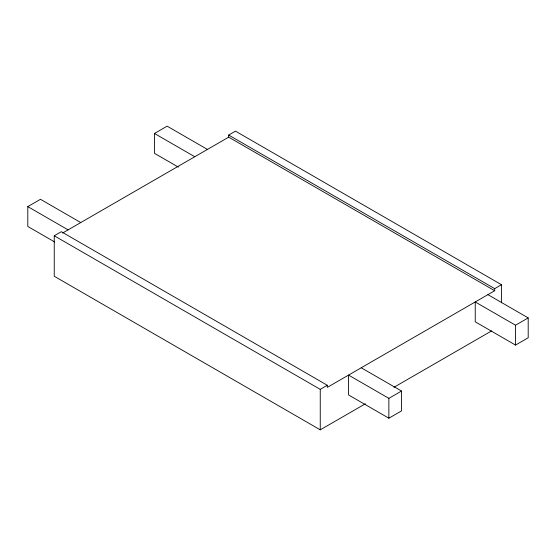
<?xml version="1.0" encoding="UTF-8"?>
<svg xmlns="http://www.w3.org/2000/svg" width="556" height="556" viewBox="0 0 556 556"><rect width="100%" height="100%" fill="white"/><g stroke="black" fill="none" stroke-linecap="round" stroke-linejoin="round"><path stroke-width="0.83" d="M54.662 241.964L27.8 226.459L27.8 206.61L40.47 199.298L80.759 222.56M178.344 167.113L154.471 153.331L154.471 133.475L167.134 126.163L207.43 149.425M365.368 403.788L320.249 429.837L54.245 276.256L54.245 235.772L61.306 231.699L327.31 385.273L327.31 387.365L494.694 290.725L494.694 288.64L228.69 135.059L228.69 137.151L62.661 233.006M228.69 135.059L235.473 131.14L501.484 284.721L501.484 302.811M54.245 235.772L320.249 389.353L327.31 385.273M494.694 288.64L501.484 284.721M393.947 387.289L491.706 330.848M388.866 398.353L401.529 391.035L401.529 410.891L388.866 418.202L348.57 394.941L348.57 375.091L388.866 398.353L388.866 418.202M515.53 325.218L528.2 317.907L528.2 337.756L515.53 345.067L475.241 321.806L475.241 301.957L515.53 325.218L515.53 345.067M228.69 137.151L494.694 290.725M487.911 294.645L528.2 317.907M154.471 133.475L194.76 156.736M361.24 367.78L401.529 391.035M27.8 206.61L68.089 229.871M320.249 389.353L320.249 429.837"/></g></svg>
